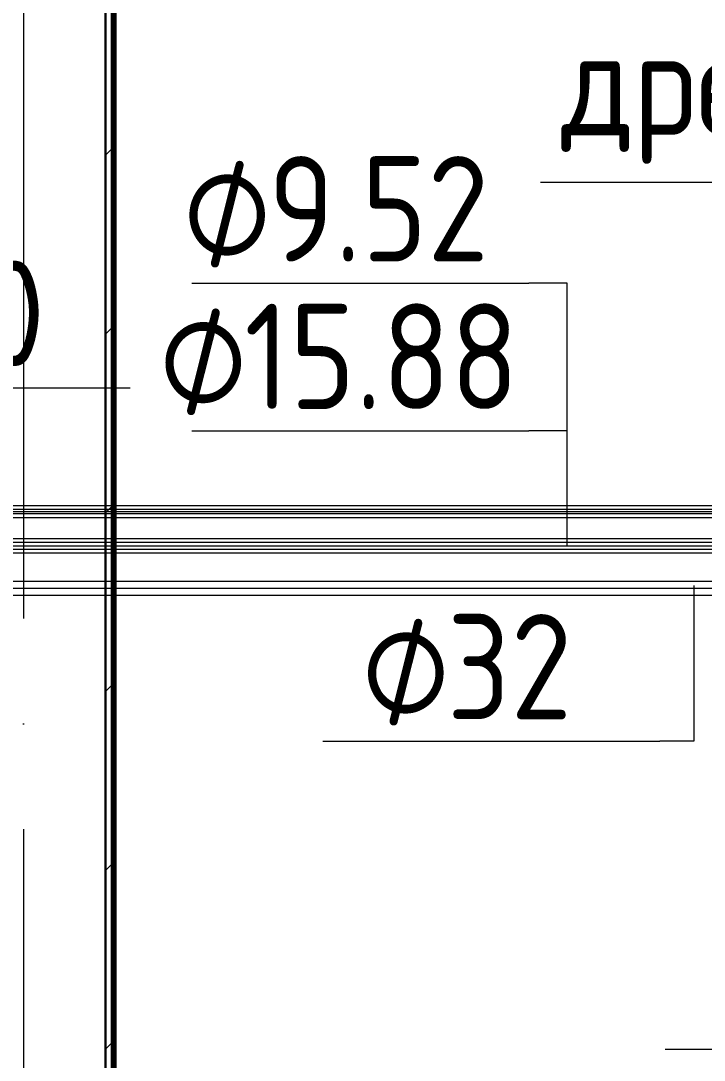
# Model space of a CAD drawing. Header units: millimetres. Extents: x -88595 to 880822, y -1054509 to -148035.
# Drawn here: x 401257 to 402879, y -280901 to -278434 of the extents above; entities that cross this region are included whole.
import ezdxf

# ---------------------------------------------------------------- set-up
doc = ezdxf.new("R2010")
doc.units = ezdxf.units.MM
doc.linetypes.add('ADSK_Линия сетки', pattern=[25, 20, -2.5, 0, -2.5])
for name, color, linetype, lineweight in [('Аннотация', 7, 'Continuous', 20), ('Изоляция', 7, 'Continuous', 18), ('Марки', 7, 'Continuous', 20), ('Оборудование', 7, 'Continuous', 18), ('Ограждение', 7, 'Continuous', 9), ('Оси', 7, 'Continuous', 9), ('Стены наружные', 7, 'Continuous', 18), ('Трубопровод', 7, 'Continuous', 18)]:
    doc.layers.add(name, color=color, linetype=linetype, lineweight=lineweight)
doc.styles.add('$1$GOST Common_9', font='GOST_Common.ttf', dxfattribs={"width": 0.9, "height": 250})
doc.styles.add('$5$GOST Common', font='GOST_Common.ttf', dxfattribs={"width": 0.9, "height": 250})

# ---------------------------------------------------------------- blocks, each defined once
blk = doc.blocks.new('$0$ADSK_M_Оборудование1 - ADSK_Марка_15-3198495-В_Координация_3 этаж ОВ3')
at = {"layer": 'Марки'}
blk.add_line((-3.5, 0), (3.5, 0), dxfattribs=at)
blk = doc.blocks.new('$0$ADSK_Аннотация_Текст_сВыноской - Текст с выноской-3264166-В_Координация_3 этаж ОВ3')
at = {"layer": 'Аннотация'}
blk.add_line((-8, 0), (8, 0), dxfattribs=at)
blk = doc.blocks.new('$0$ADSK_M_Трубы - Диаметр_8-160846-В_Координация_3 этаж ОВ3')
at = {"layer": 'Марки'}
blk.add_line((0, 0), (8, 0), dxfattribs=at)
blk = doc.blocks.new('3 этаж')
at = {"layer": 'Ограждение'}
blk.add_line((413363.9, 643773.9), (413363.9, 649728.9), dxfattribs=at)
at = {"layer": 'Оси', "linetype": 'ADSK_Линия сетки', "ltscale": 100}
blk.add_line((413143.9, 661073.9), (413143.9, 629947.7), dxfattribs=at)
at = {"layer": 'Стены наружные', "lineweight": 30}
for p, q in [((413338.9, 649753.9), (413338.9, 643673.9)), ((413353.9, 643753.9), (413353.9, 649738.9)), ((413358.9, 643758.9), (413358.9, 649733.9))]:
    blk.add_line(p, q, dxfattribs=at)
at = {"layer": 'Стены наружные', "linetype": 'Continuous', "lineweight": 9}
for p, q in [((413353.9, 647970.5), (413358.9, 647975.5)), ((413353.9, 647899.7), (413358.9, 647904.7)), ((413353.9, 647829), (413358.9, 647834)), ((413353.9, 647758.3), (413358.9, 647763.3)), ((413338.9, 647672.6), (413353.9, 647687.6)), ((413353.9, 647687.6), (413358.9, 647692.6)), ((413353.9, 647616.9), (413358.9, 647621.9)), ((413353.9, 647546.2), (413358.9, 647551.2)), ((413353.9, 647475.5), (413358.9, 647480.5)), ((413353.9, 647404.8), (413358.9, 647409.8)), ((413353.9, 647334.1), (413358.9, 647339.1)), ((413338.9, 647248.4), (413353.9, 647263.4)), ((413353.9, 647263.4), (413358.9, 647268.4)), ((413353.9, 647192.6), (413358.9, 647197.6)), ((413353.9, 647121.9), (413358.9, 647126.9)), ((413353.9, 647051.2), (413358.9, 647056.2)), ((413353.9, 646980.5), (413358.9, 646985.5)), ((413353.9, 646909.8), (413358.9, 646914.8)), ((413338.9, 646824.1), (413353.9, 646839.1)), ((413353.9, 646839.1), (413358.9, 646844.1)), ((413353.9, 646768.4), (413358.9, 646773.4)), ((413353.9, 646697.7), (413358.9, 646702.7)), ((413353.9, 646627), (413358.9, 646632)), ((413353.9, 646556.2), (413358.9, 646561.2)), ((413353.9, 646485.5), (413358.9, 646490.5)), ((413353.9, 646414.8), (413358.9, 646419.8)), ((413338.9, 646399.8), (413353.9, 646414.8)), ((413353.9, 646344.1), (413358.9, 646349.1)), ((413353.9, 646273.4), (413358.9, 646278.4)), ((413353.9, 646202.7), (413358.9, 646207.7)), ((413353.9, 646132), (413358.9, 646137)), ((413353.9, 646061.3), (413358.9, 646066.3)), ((413338.9, 645975.6), (413353.9, 645990.6)), ((413353.9, 645990.6), (413358.9, 645995.6)), ((413353.9, 645919.8), (413358.9, 645924.8)), ((413353.9, 645849.1), (413358.9, 645854.1)), ((413353.9, 645778.4), (413358.9, 645783.4)), ((413353.9, 645707.7), (413358.9, 645712.7)), ((413353.9, 645637), (413358.9, 645642)), ((413338.9, 645551.3), (413353.9, 645566.3)), ((413353.9, 645566.3), (413358.9, 645571.3))]:
    blk.add_line(p, q, dxfattribs=at)

msp = doc.modelspace()

# ---------------------------------------------------------------- linework, layer by layer
at = {"layer": 'Изоляция', "color": 190, "true_color": 0x8000ff}
for p, q in [((404706.4, -279585), (399420.4, -279585)), ((399422.6, -279612.5), (404698.3, -279612.5))]:
    msp.add_line(p, q, dxfattribs=at)
at = {"layer": 'Изоляция', "color": 134, "true_color": 0x00a6a6}
for p, q in [((404742.4, -279663), (399458.4, -279663)), ((399465.8, -279696.9), (404735.1, -279696.9))]:
    msp.add_line(p, q, dxfattribs=at)
at = {"layer": 'Марки'}
for p, q in [((402554, -279056.6), (402462.6, -279056.6)), ((402554, -279592.9), (402554, -279056.6)), ((402554, -279407), (402462.6, -279407)), ((402554, -279678.2), (402554, -279407)), ((402853.8, -279773.8), (402853.8, -280143.6)), ((402853.8, -280143.6), (402773.6, -280143.6))]:
    msp.add_line(p, q, dxfattribs=at)
at = {"layer": 'Трубопровод', "color": 190, "linetype": 'Continuous', "true_color": 0x8000ff}
for p, q in [((404706.4, -279594), (399420.4, -279594)), ((399420.4, -279603.5), (404706.4, -279603.5))]:
    msp.add_line(p, q, dxfattribs=at)
at = {"layer": 'Трубопровод', "color": 190, "true_color": 0x8000ff}
msp.add_line((399420.4, -279598.7), (404706.4, -279598.7), dxfattribs=at)
msp.add_line((399420.4, -279598.7), (404706.4, -279598.7), dxfattribs=at)
at = {"layer": 'Трубопровод', "color": 134, "linetype": 'Continuous', "true_color": 0x00a6a6}
for p, q in [((404742.4, -279672), (399458.4, -279672)), ((399458.4, -279687.9), (404742.4, -279687.9))]:
    msp.add_line(p, q, dxfattribs=at)
at = {"layer": 'Трубопровод', "color": 134, "true_color": 0x00a6a6}
msp.add_line((399458.4, -279680), (404742.4, -279680), dxfattribs=at)
msp.add_line((399458.4, -279680), (404742.4, -279680), dxfattribs=at)
at = {"layer": 'Трубопровод', "color": 24, "linetype": 'Continuous', "true_color": 0xa52900}
for p, q in [((404728.8, -279764.7), (400782.7, -279764.7)), ((400782.7, -279796.7), (404728.8, -279796.7))]:
    msp.add_line(p, q, dxfattribs=at)
at = {"layer": 'Трубопровод', "color": 24, "true_color": 0xa52900}
msp.add_line((400782.7, -279780.7), (404728.8, -279780.7), dxfattribs=at)
msp.add_line((400782.7, -279780.7), (404728.8, -279780.7), dxfattribs=at)

# ---------------------------------------------------------------- block references
at = {"layer": 'Аннотация', "xscale": 100, "yscale": 100, "zscale": 100}
msp.add_blockref('$0$ADSK_Аннотация_Текст_сВыноской - Текст с выноской-3264166-В_Координация_3 этаж ОВ3', (403290.5, -278817.2), dxfattribs=at)
at = {"layer": 'Марки', "xscale": 99.99999999999993, "yscale": 99.99999999999993, "zscale": 99.99999999999993}
for name, p in [('$0$ADSK_M_Трубы - Диаметр_8-160846-В_Координация_3 этаж ОВ3', (401662.6, -279056.6)), ('$0$ADSK_M_Трубы - Диаметр_8-160846-В_Координация_3 этаж ОВ3', (400716.8, -279304.9)), ('$0$ADSK_M_Трубы - Диаметр_8-160846-В_Координация_3 этаж ОВ3', (401662.6, -279407)), ('$0$ADSK_M_Трубы - Диаметр_8-160846-В_Координация_3 этаж ОВ3', (401973.6, -280143.6)), ('$0$ADSK_M_Оборудование1 - ADSK_Марка_15-3198495-В_Координация_3 этаж ОВ3', (403136.1, -280874.3))]:
    msp.add_blockref(name, p, dxfattribs=at)
at = {"layer": 'Оборудование', "color": 5, "true_color": 0x0000ff}
msp.add_blockref('3 этаж', (-11880.6, -926425.8), dxfattribs=at)

# ---------------------------------------------------------------- texts
at = {"layer": 'Аннотация', "lineweight": 9, "insert": (402539.5, -278455.5), "char_height": 250, "width": 1847.088, "attachment_point": 1, "style": '$5$GOST Common'}
msp.add_mtext('дренажный', dxfattribs=at)
at = {"layer": 'Марки', "lineweight": 9, "char_height": 250, "attachment_point": 1}
for s, insert, width, style in [('\\fGOST Common|b0|i0|c254|p34|;\\W.9;⌀', (401641.8, -278755.1), 245.316, '$1$GOST Common_9'), ('9.52', (401844.2, -278755.1), 663.797, '$5$GOST Common'), ('50', (401011.4, -279003.3), 389.62, '$5$GOST Common'), ('15.88', (401787.5, -279105.5), 800.886, '$5$GOST Common'), ('\\fGOST Common|b0|i0|c254|p34|;\\W.9;⌀', (401585.1, -279105.5), 245.316, '$1$GOST Common_9'), ('\\fGOST Common|b0|i0|c254|p34|;\\W.9;⌀', (402065.7, -279842), 245.316, '$1$GOST Common_9'), ('32', (402268.1, -279842), 389.62, '$5$GOST Common')]:
    msp.add_mtext(s, dxfattribs=dict(at, insert=insert, width=width, style=style))

doc.saveas('drawing.dxf')
